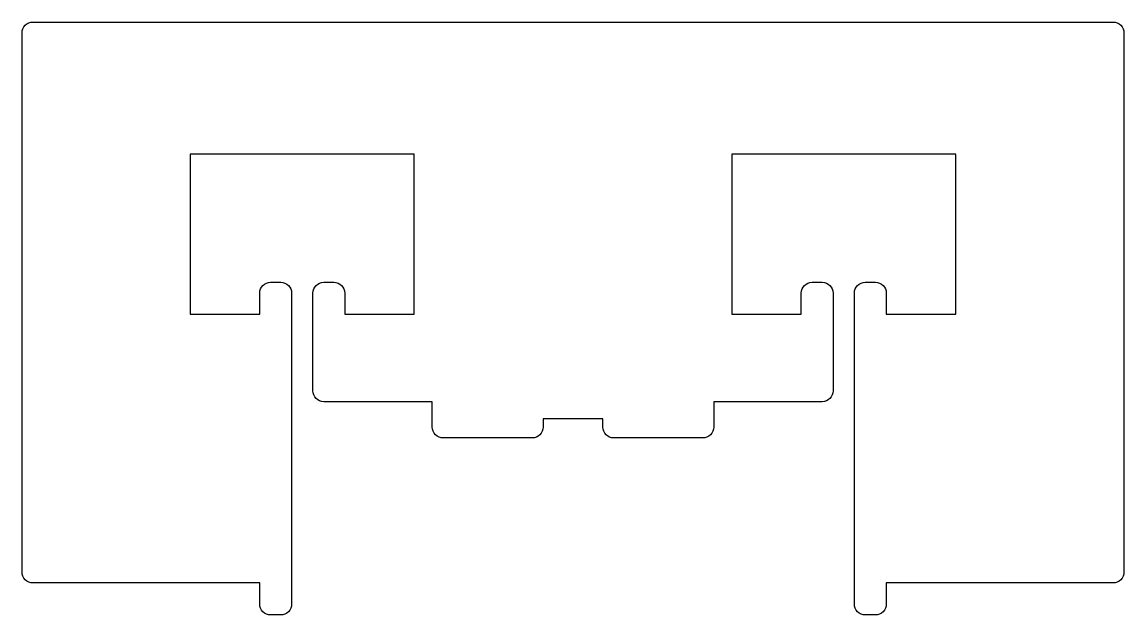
# Model space of a CAD drawing. Header units: millimetres. Extents: x 15.4 to 67, y 17.1 to 44.9.
import ezdxf

# ---------------------------------------------------------------- set-up
doc = ezdxf.new("R2010")
doc.units = ezdxf.units.MM
doc.layers.add('top', color=7, linetype='Continuous')

msp = doc.modelspace()

# ---------------------------------------------------------------- linework, layer by layer
at = {"layer": 'top', "color": 2}
msp.add_lwpolyline([(15.355, 19.139), (15.355, 44.419, -0.414214), (15.865, 44.929), (66.533, 44.929, -0.414214), (67.043, 44.419), (67.043, 19.139, -0.414214), (66.533, 18.629), (55.892, 18.629), (55.892, 17.639, -0.414214), (55.382, 17.129), (54.909, 17.129, -0.414214), (54.399, 17.639), (54.399, 32.219, -0.414214), (54.909, 32.729), (55.382, 32.729, -0.414214), (55.892, 32.219), (55.892, 31.229), (59.149, 31.229), (59.149, 38.729), (48.649, 38.729), (48.649, 31.229), (51.906, 31.229), (51.906, 32.219, -0.414214), (52.416, 32.729), (52.889, 32.729, -0.414214), (53.399, 32.219), (53.399, 27.639, -0.414214), (52.889, 27.129), (47.799, 27.129), (47.799, 25.939, -0.414214), (47.289, 25.429), (43.109, 25.429, -0.414214), (42.599, 25.939), (42.599, 26.329), (39.799, 26.329), (39.799, 25.939, -0.414214), (39.289, 25.429), (35.109, 25.429, -0.414214), (34.599, 25.939), (34.599, 27.129), (29.509, 27.129, -0.414214), (28.999, 27.639), (28.999, 32.219, -0.414214), (29.509, 32.729), (29.982, 32.729, -0.414214), (30.492, 32.219), (30.492, 31.229), (33.749, 31.229), (33.749, 38.729), (23.249, 38.729), (23.249, 31.229), (26.506, 31.229), (26.506, 32.219, -0.414214), (27.016, 32.729), (27.489, 32.729, -0.414214), (27.999, 32.219), (27.999, 17.639, -0.414214), (27.489, 17.129), (27.016, 17.129, -0.414214), (26.506, 17.639), (26.506, 18.629), (15.865, 18.629, -0.414214)], format="xyb", close=True, dxfattribs=at)

doc.saveas('drawing.dxf')
